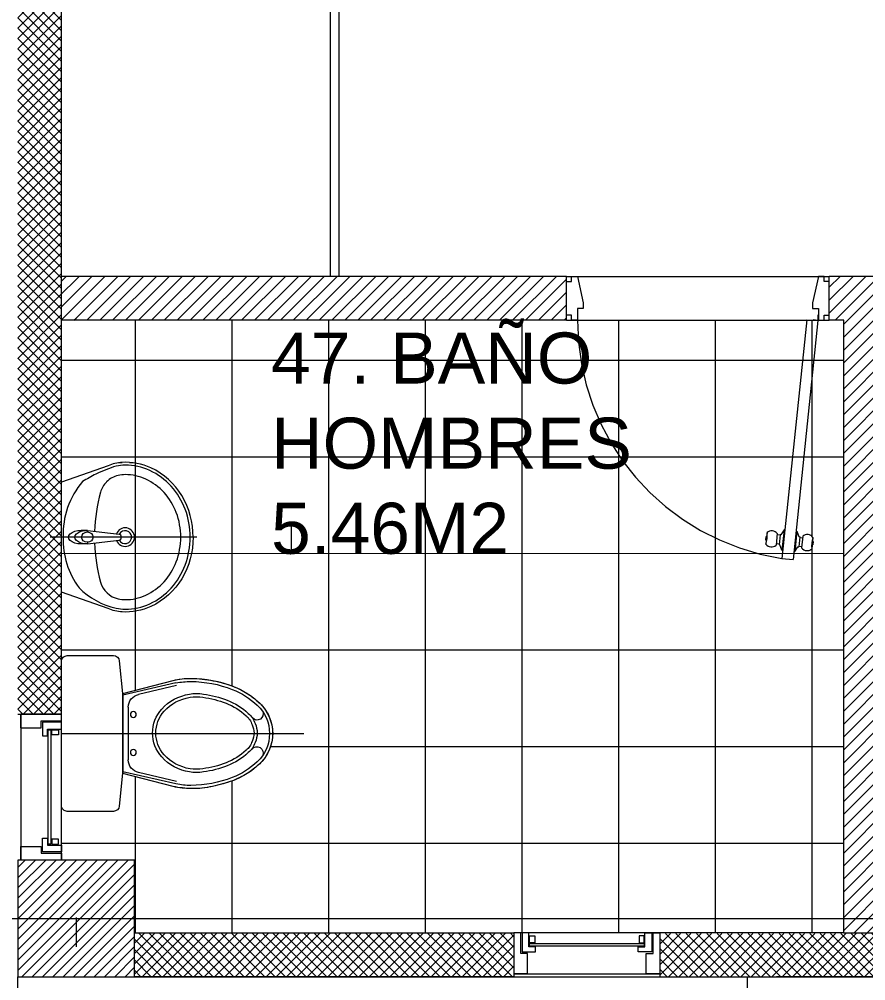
# Model space of a CAD drawing. Extents: x 98839 to 99031, y 101876 to 101926.
# Drawn here: x 98870.963 to 98873.863, y 101884.742 to 101888.037 of the extents above; entities that cross this region are included whole.
import ezdxf

# ---------------------------------------------------------------- set-up
doc = ezdxf.new("R2010")
doc.units = 0
doc.header["$LTSCALE"] = 8
doc.header["$MEASUREMENT"] = 0
for name, pattern in [('DASHDOTX2', [2, 1, -0.5, 0, -0.5]), ('DOT', [0.25, 0, -0.25]), ('HIDDEN', [0.375, 0.25, -0.125])]:
    doc.linetypes.add(name, pattern=pattern)
doc.layers.get('0').update_dxf_attribs({"linetype": 'CONTINUOUS', "lineweight": 9})
for name, color, linetype, lineweight in [('5- 0.18 (muebles fijos)', 3, 'CONTINUOUS', 18), ('A_ACHU-1', 253, 'CONTINUOUS', 0), ('A_CARP-MAD', 46, 'CONTINUOUS', 18), ('A_CARP-MET', 126, 'CONTINUOUS', 18), ('A_CLRA-YESO', 71, 'CONTINUOUS', 18), ('A_COLS', 1, 'CONTINUOUS', 20), ('A_EJES', 75, 'DASHDOTX2', 5), ('A_EJES-APAR', 75, 'DASHDOTX2', 5), ('A_MUEB-ACHU', 8, 'CONTINUOUS', 9), ('A_MUEB-FIJO', 3, 'CONTINUOUS', 15), ('A_MUEB-PANL', 52, 'CONTINUOUS', 18), ('A_MURO', 7, 'CONTINUOUS', 20), ('A_PISO-ACHU', 251, 'CONTINUOUS', 0), ('A_PISO-GRAN', 250, 'CONTINUOUS', 0), ('A_PROY', 16, 'HIDDEN', 5), ('A_PUER', 134, 'CONTINUOUS', 18), ('A_TEXT', 154, 'CONTINUOUS', 0), ('A_URBA-LIND', 161, 'DOT', 35), ('A_VENT', 124, 'CONTINUOUS', 18), ('MOBILIARIO', 3, 'CONTINUOUS', 15), ('MUROS', 7, 'CONTINUOUS', 5), ('PROYECCION-ALTA', 9, 'HIDDEN', 0)]:
    doc.layers.add(name, color=color, linetype=linetype, lineweight=lineweight)
doc.styles.add('DIM', font='arial.ttf')
pattern_1 = [(45, (0, 0), (-0.0176776695297, 0.0176776695297), []), (135, (0, 0), (-0.0176776695297, -0.0176776695297), [])]
pattern_2 = [(45, (0, 0), (-0.022097086912, 0.022097086912), [])]

# ---------------------------------------------------------------- blocks, each defined once
blk = doc.blocks.new('puerta mad .90mt')
at = {"layer": '5- 0.18 (muebles fijos)'}
blk.add_line((19.2271, 37.8497), (19.2271, 37.8497), dxfattribs=at)
at = {"layer": 'A_ACHU-1'}
for p, q in [((19.1201, 37.7942), (19.1213, 37.8055)), ((19.1213, 37.8055), (19.1239, 37.8052)), ((19.1227, 37.7939), (19.1254, 37.8194)), ((19.1561, 37.776), (19.1602, 37.8158)), ((19.1697, 37.8101), (19.1597, 37.8111)), ((19.1663, 37.7775), (19.1699, 37.8123)), ((19.1728, 37.812), (19.1699, 37.8123)), ((19.1836, 37.8284), (19.1728, 37.812)), ((19.1764, 37.7588), (19.1836, 37.8284)), ((19.1866, 37.8281), (19.1836, 37.8284)), ((19.1866, 37.8281), (19.1836, 37.8284)), ((19.2201, 37.7542), (19.2274, 37.8239)), ((19.2244, 37.8242), (19.2274, 37.8239)), ((19.2244, 37.8242), (19.2274, 37.8239)), ((19.2274, 37.8239), (19.2346, 37.8055)), ((19.2339, 37.7704), (19.2375, 37.8052)), ((19.2346, 37.8055), (19.2375, 37.8052)), ((19.2373, 37.803), (19.2472, 37.802)), ((19.2436, 37.7669), (19.2477, 37.8067)), ((19.2799, 37.7775), (19.2825, 37.803)), ((19.1201, 37.7942), (19.1227, 37.7939)), ((19.1212, 37.7797), (19.1227, 37.7939)), ((19.1665, 37.7796), (19.1565, 37.7807)), ((19.1692, 37.7772), (19.1663, 37.7775)), ((19.1764, 37.7588), (19.1692, 37.7772)), ((19.2201, 37.7542), (19.231, 37.7707)), ((19.231, 37.7707), (19.2339, 37.7704)), ((19.2341, 37.7726), (19.2441, 37.7715)), ((19.2784, 37.7632), (19.2799, 37.7775)), ((19.2825, 37.7772), (19.2799, 37.7775)), ((19.2837, 37.7885), (19.2811, 37.7888)), ((19.2825, 37.7772), (19.2837, 37.7885)), ((19.1794, 37.7585), (19.1764, 37.7588)), ((19.2172, 37.7546), (19.2201, 37.7542)), ((19.1036, 37.0174), (19.1022, 37.0174)), ((19.1037, 37.0339), (19.1036, 37.0174)), ((19.1037, 37.0339), (19.1042, 37.0389)), ((19.1039, 37.0359), (19.1203, 37.0345)), ((19.104, 37.0369), (19.113, 37.0361)), ((19.1204, 37.0355), (19.1203, 37.0345))]:
    blk.add_line(p, q, dxfattribs=at)
blk.add_circle((19.1038, 37.0354), 0.00188, dxfattribs=at)
for centre, radius, start, end in [((19.0316, 37.8091), 0.0943, 341.7974, 6.2752), ((19.1411, 37.801), 0.0242, 37.6391, 130.4335), ((19.2634, 37.7883), 0.0242, 37.6391, 130.4335), ((19.3722, 37.7736), 0.0943, 161.7974, 186.2752), ((19.1404, 37.7944), 0.0242, 217.6391, 310.4335), ((19.2627, 37.7816), 0.0242, 217.6391, 310.4335), ((19.1038, 37.0354), 0.000938, 85, 265), ((19.1038, 37.0354), 0.000937, 265, 85)]:
    blk.add_arc(centre, radius, start, end, dxfattribs=at)
at = {"layer": 'A_CARP-MAD'}
for points in [[(19.0653, 36.9024), (19.0823, 36.9024), (19.0823, 36.8854), (19.1023, 36.8854), (19.1223, 36.9754), (19.1223, 36.9954), (19.1023, 36.9954), (19.1023, 37.0354), (19.0823, 37.0354), (19.0823, 37.0184), (19.0653, 37.0184)], [(19.9653, 36.9024), (19.9483, 36.9024), (19.9483, 36.8854), (19.9283, 36.8854), (19.9083, 36.9754), (19.9083, 36.9954), (19.9283, 36.9954), (19.9283, 37.0354), (19.9483, 37.0354), (19.9483, 37.0184), (19.9653, 37.0184)]]:
    blk.add_lwpolyline(points, close=True, dxfattribs=at)
at = {"layer": 'A_PROY'}
blk.add_arc((19.1008, 37.0343), 0.8276, 0.0783, 81.2006, dxfattribs=at)
at = {"layer": 'A_PUER'}
for p, q in [((19.104, 37.0369), (19.1895, 37.8555)), ((19.1418, 37.0336), (19.2274, 37.8522)), ((19.2274, 37.8522), (19.1895, 37.8555)), ((19.1418, 37.0336), (19.104, 37.0369))]:
    blk.add_line(p, q, dxfattribs=at)
blk = doc.blocks.new('*U792')
at = {"layer": 'A_CARP-MAD'}
blk.add_lwpolyline([(0.1397, -0.0466), (0.0701, -0.0466), (0.0701, -0.0232), (0, -0.0232), (0, 0), (0.1397, 0)], dxfattribs=at)
for points in [[(0, -0.0279), (0.0652, -0.0279), (0.0652, -0.0744), (0.0479, -0.0744), (0.0479, -0.0511), (0, -0.0511)], [(0, -0.0279), (0.0652, -0.0279), (0.0652, -0.0744), (0.0479, -0.0744), (0.0479, -0.0511), (0, -0.0511)], [(0.0333, -0.0713), (0.0333, -0.0538), (0.0104, -0.0538), (0.0104, -0.0713)], [(0, -0.4721), (0.0652, -0.4721), (0.0652, -0.4256), (0.0479, -0.4256), (0.0479, -0.4489), (0, -0.4489)], [(0, -0.4768), (0, -0.5), (0.1397, -0.5), (0.1397, -0.4534), (0.0701, -0.4534), (0.0701, -0.4768)], [(0.0333, -0.4287), (0.0333, -0.4462), (0.0104, -0.4462), (0.0104, -0.4287)]]:
    blk.add_lwpolyline(points, close=True, dxfattribs=at)
at = {"layer": 'A_CARP-MET'}
blk.add_line((0.1397, -0.0466), (0.1397, 0), dxfattribs=at)
blk.add_lwpolyline([(0.0333, -0.0713), (0.0333, -0.0538), (0.0104, -0.0538), (0.0104, -0.0713)], close=True, dxfattribs=at)
at = {"layer": 'A_VENT'}
for p, q in [((0, -0.5), (0, 0)), ((0.1397, 0), (0.1397, -0.5))]:
    blk.add_line(p, q, dxfattribs=at)
blk.add_lwpolyline([(0.0361, -0.0538), (0.0361, -0.4462), (0.0454, -0.4462), (0.0454, -0.0538)], close=True, dxfattribs=at)
blk = doc.blocks.new('griferia lavamanos planta')
at = {"layer": 'A_MUEB-FIJO'}
for p, q in [((-0.0092, 0.0076), (-0.0305, 0.0076)), ((-0.0092, 0.0076), (-0.0092, 0.0021)), ((-0.0092, 0.0076), (0.0994, -0.0055)), ((-0.0092, -0.0389), (0.0994, -0.0258)), ((-0.0092, -0.0389), (-0.0306, -0.0389)), ((-0.0092, -0.0334), (-0.0092, -0.0389))]:
    blk.add_line(p, q, dxfattribs=at)
blk.add_arc((0.0965, -0.0157), 0.0105, 285.8239, 74.1761, dxfattribs=at)
at = {"layer": 'A_MUEB-FIJO', "extrusion": (0, 0, -1)}
for centre in [(-0.0305, -0.0157), (-0.0092, -0.0157)]:
    blk.add_ellipse(centre, major_axis=(-0.0433, 0), ratio=0.536655, start_param=4.711716, end_param=7.854654, dxfattribs=at)
at = {"layer": 'A_MUEB-FIJO'}
blk.add_ellipse((-0.0092, -0.0157), major_axis=(-0.0196, 0), ratio=0.90251, dxfattribs=at)
blk = doc.blocks.new('lavamanos fluxometro NUEVO de colgar')
at = {"layer": 'A_EJES-APAR'}
blk.add_line((0, -0.5529), (0, -0.0503), dxfattribs=at)
at = {"layer": 'A_MUEB-ACHU'}
for points in [[(-0.0201, -0.2028, 0.058386), (-0.1541, -0.2233, 0.279321), (-0.2116, -0.2839, 0.053416), (-0.2142, -0.3078, 0.107904), (-0.1987, -0.3784, 0.101905), (-0.1526, -0.4413, 0.094429), (-0.0841, -0.483, 0.089747), (0, -0.4982, 0.089747), (0.0841, -0.483, 0.094429), (0.1526, -0.4413, 0.101905), (0.1987, -0.3784, 0.107904), (0.2142, -0.3078, 0.053416), (0.2116, -0.2839, 0.145409), (0.1895, -0.2437)], [(0.1889, -0.2442, 0.14211), (0.154, -0.2233, 0.058332), (0.0201, -0.2028, 0.058332)]]:
    blk.add_lwpolyline(points, format="xyb", dxfattribs=at)
for radius, start, end in [(0.0319, 110.263, 69.737), (0.0223, 116.1236, 63.8764)]:
    blk.add_arc((0, -0.3078), radius, start, end, dxfattribs=at)
at = {"layer": 'A_MUEB-FIJO'}
for p, q in [((-0.2447, -0.2491), (-0.1889, -0.0896)), ((0.2447, -0.2491), (0.1889, -0.0896))]:
    blk.add_line(p, q, dxfattribs=at)
for points in [[(0, -0.0951, 0.167625), (-0.1736, -0.1497, 0.142025), (-0.2434, -0.277, 0.053416), (-0.2467, -0.3078, 0.107904), (-0.2283, -0.392, 0.101905), (-0.1744, -0.4655, 0.094429), (-0.0955, -0.5134, 0.089747), (0, -0.5307, 0.089747), (0.0955, -0.5134, 0.094429), (0.1744, -0.4655, 0.101905), (0.2283, -0.392, 0.107904), (0.2467, -0.3078, 0.053416), (0.2434, -0.277, 0.041696), (0.2163, -0.2078)], [(0.2162, -0.2078, 0.023881), (0.1902, -0.1618, 0.186733), (0, -0.0951, 0.164325)], [(0, -0.5407, -0.135313), (-0.1423, -0.5018, -0.151013), (-0.2374, -0.3962, -0.120701), (-0.2564, -0.2976, -0.085647), (-0.2447, -0.2491)], [(0, -0.5407, 0.135313), (0.1423, -0.5018, 0.151013), (0.2374, -0.3962, 0.120701), (0.2564, -0.2976, 0.085647), (0.2447, -0.2491)]]:
    blk.add_lwpolyline(points, format="xyb", dxfattribs=at)
blk.add_lwpolyline([(-0.1889, -0.0896), (0.1889, -0.0896)], dxfattribs=at)
at = {"layer": 'A_COLS', "rotation": 270}
blk.add_blockref('griferia lavamanos planta', (0.0157, -0.1875), dxfattribs=at)
blk = doc.blocks.new('*U476')
at = {"layer": 'A_PISO-ACHU'}
blk.add_line((-0.1588, 0), (-0.2391, 0), dxfattribs=at)
blk.add_wipeout([(-0.3879, 0.7874), (-0.01, 0.7874), (0.0458, 0.6279), (0.0556, 0.5945), (0.0556, 0.5391), (0.0435, 0.4929), (0.0245, 0.455), (0.0009, 0.4231), (-0.0217, 0.4006), (-0.0627, 0.3717), (-0.1018, 0.3537), (-0.1578, 0.3393), (-0.1892, 0.3365), (-0.1985, 0.3363), (-0.2467, 0.3404), (-0.2869, 0.3504), (-0.3264, 0.367), (-0.3481, 0.3795), (-0.3868, 0.4104), (-0.4078, 0.434), (-0.4299, 0.4679), (-0.45, 0.5205), (-0.4554, 0.5606), (-0.4533, 0.5961), (-0.4466, 0.6207), (-0.4268, 0.6762), (-0.4189, 0.6989)]).dxf.layer = 'A_MUEB-FIJO'
at = {"layer": 'A_MUEB-FIJO', "rotation": 359.999999999987}
blk.add_blockref('lavamanos fluxometro NUEVO de colgar', (-0.199, 0.877), dxfattribs=at)
blk = doc.blocks.new('sanitario convencional planta')
blk.add_wipeout([(-0.247, 0), (0.2384, 0), (0.2576, -0.003), (0.2656, -0.0126), (0.267, -0.0343), (0.267, -0.1781), (0.2618, -0.1915), (0.249, -0.198), (0.237, -0.1991), (0.137, -0.2102), (0.1848, -0.3974), (0.1884, -0.4347), (0.1881, -0.4735), (0.1792, -0.5288), (0.1676, -0.5707), (0.1557, -0.6024), (0.1341, -0.6407), (0.1156, -0.6654), (0.0688, -0.7058), (0.0289, -0.7204), (0, -0.7234), (-0.0318, -0.7197), (-0.0745, -0.7027), (-0.0978, -0.6849), (-0.1296, -0.6475), (-0.1519, -0.6097), (-0.1683, -0.5693), (-0.1787, -0.5313), (-0.1861, -0.486), (-0.1884, -0.4271), (-0.1731, -0.3491), (-0.137, -0.2102), (-0.2398, -0.1989), (-0.2539, -0.1968), (-0.2635, -0.1894), (-0.267, -0.1781), (-0.267, -0.02), (-0.2639, -0.0093), (-0.2526, -0.0008)]).dxf.layer = 'MOBILIARIO'
at = {"layer": 'MOBILIARIO'}
for p, q in [((0, 0), (0, -0.8303)), ((-0.137, -0.2102), (-0.1818, -0.383)), ((-0.173, -0.3922), (-0.1318, -0.2102)), ((-0.137, -0.2102), (0.137, -0.2102)), ((0.125, -0.2102), (-0.125, -0.2102)), ((-0.0905, -0.2288), (0.0905, -0.2288)), ((0.173, -0.3922), (0.1318, -0.2102)), ((-0.1643, -0.394), (-0.1339, -0.2642)), ((0.1643, -0.394), (0.1339, -0.2642))]:
    blk.add_line(p, q, dxfattribs=at)
blk.add_lwpolyline([(0.247, 0), (-0.247, 0, 0.414214), (-0.267, -0.02), (-0.267, -0.1781, 0.385714), (-0.249, -0.198), (-0.125, -0.2102), (-0.137, -0.2102), (-0.1818, -0.383, 0.075478), (-0.1882, -0.4633, 0.03871), (-0.177, -0.5382, 0.043116), (-0.1592, -0.5933, 0.05095), (-0.1296, -0.6475, 0.051053), (-0.0978, -0.6849, 0.086604), (-0.0605, -0.71, 0.061763), (-0.0224, -0.7216, 0.08632), (0.0224, -0.7216, 0.089224), (0.0743, -0.7027, 0.08292), (0.1074, -0.6751, 0.030058), (0.1371, -0.6363, 0.064909), (0.162, -0.5862, 0.02795), (0.1816, -0.5173, 0.059134), (0.1888, -0.4469, 0.046588), (0.1818, -0.383), (0.137, -0.2102), (0.125, -0.2102), (0.249, -0.198, 0.385714), (0.267, -0.1781), (0.267, -0.02, 0.414214), (0.247, 0)], format="xyb", close=True, dxfattribs=at)
for centre in [(-0.065, -0.2462), (0.065, -0.2462)]:
    blk.add_circle(centre, 0.01, dxfattribs=at)
for centre, radius, start, end in [((-0.0905, -0.2731), 0.0443, 90, 168.2955), ((0.0905, -0.2731), 0.0443, 11.7045, 90), ((-0.0011, -0.4348), 0.1229, 90.22, 132.0881), ((-0.0011, -0.4348), 0.1118, 90.22, 132.1143), ((-0.002, -0.4348), 0.1118, 47.8857, 89.78), ((-0.002, -0.4348), 0.1229, 47.9119, 89.78), ((0.0211, -0.4616), 0.1576, 131.5556, 171.5984), ((0.0211, -0.4616), 0.1466, 131.5355, 171.6682), ((-0.0242, -0.4616), 0.1466, 8.3318, 48.4645), ((-0.0242, -0.4616), 0.1576, 8.4016, 48.4444), ((0.073, -0.4432), 0.2619, 166.7026, 180), ((0.073, -0.4432), 0.2512, 168.2955, 180), ((-0.073, -0.4432), 0.2512, 0, 11.7045), ((-0.073, -0.4432), 0.2619, 0, 13.2974), ((0.2208, -0.4403), 0.4097, 180.4, 201.2568), ((0.2208, -0.4403), 0.399, 180.4107, 201.2568), ((-0.0012, -0.4627), 0.1358, 169.7483, 190.0458), ((-0.0012, -0.4627), 0.1248, 169.6666, 190.1778), ((-0.0019, -0.4627), 0.1248, 349.8222, 10.3334), ((-0.0019, -0.4627), 0.1358, 349.9542, 10.2517), ((-0.2208, -0.4403), 0.399, 338.7432, 359.5893), ((-0.2208, -0.4403), 0.4097, 338.7432, 359.6), ((0.1871, -0.4467), 0.3244, 187.0265, 201.9681), ((0.1871, -0.4467), 0.3133, 186.9727, 201.9889), ((-0.1902, -0.4467), 0.3133, 338.0111, 353.0273), ((-0.1902, -0.4467), 0.3244, 338.0319, 352.9735), ((0.0968, -0.4885), 0.2767, 201.2568, 223.2845), ((0.0968, -0.4885), 0.266, 201.2568, 223.2845), ((0.0871, -0.4918), 0.2149, 200.788, 223.4696), ((0.0871, -0.4918), 0.2038, 200.7562, 223.6176), ((-0.0902, -0.4918), 0.2038, 316.3824, 339.2438), ((-0.0902, -0.4918), 0.2149, 316.5304, 339.212), ((-0.0968, -0.4885), 0.266, 316.7155, 338.7432), ((-0.0968, -0.4885), 0.2767, 316.7155, 338.7432), ((-0.0669, -0.6701), 0.021, 245.9843, 49.3463), ((-0.0141, -0.5966), 0.0696, 218.1678, 253.4343), ((-0.0141, -0.5966), 0.0586, 217.6826, 254.1454), ((-0.0001, -0.5878), 0.0718, 245.2602, 268.9719), ((-0.003, -0.5878), 0.0718, 271.0281, 294.7398), ((0.011, -0.5966), 0.0586, 285.8546, 322.3174), ((0.011, -0.5966), 0.0696, 286.5657, 321.8322), ((0.0672, -0.6689), 0.022, 130.1469, 291.7919), ((0, -0.5797), 0.1436, 223.2845, 270), ((0, -0.5797), 0.133, 223.2845, 270), ((-0.0001, -0.5878), 0.0828, 245.849, 268.9719), ((-0.003, -0.5878), 0.0828, 271.0281, 294.151), ((0, -0.5797), 0.133, 270, 316.7155), ((0, -0.5797), 0.1436, 270, 316.7155)]:
    blk.add_arc(centre, radius, start, end, dxfattribs=at)

msp = doc.modelspace()

# ---------------------------------------------------------------- hatches: boundary and pattern name
at = {"layer": 'A_CLRA-YESO', "true_color": 0xd10000}
h = msp.add_hatch(dxfattribs=at)
h.set_pattern_fill('ANSI37', color=12, scale=0.2)
h.set_pattern_definition(pattern_1)
h.paths.add_polyline_path([(98872.0581, 101892.7054), (98871.1081, 101892.7054), (98871.1081, 101895.5993), (98870.9581, 101895.5993), (98870.9581, 101892.5554), (98872.0581, 101892.5554)])
h.paths.add_polyline_path([(98877.2334, 101895.8494), (98877.2334, 101895.9994), (98875.8331, 101895.9994), (98875.8331, 101895.8494)])
h.paths.add_polyline_path([(98874.3701, 101895.9994), (98874.3701, 101895.8494), (98875.4331, 101895.8494), (98875.4331, 101895.9994)])
h.paths.add_polyline_path([(98872.3701, 101895.8494), (98872.3701, 101895.9994), (98871.3581, 101895.9994), (98871.3581, 101895.8494)])
h.paths.add_polyline_path([(98870.9581, 101885.6554), (98871.1081, 101885.6554), (98871.1081, 101887.1554), (98871.1081, 101890.7054), (98872.0581, 101890.7054), (98872.0581, 101890.8554), (98870.9581, 101890.8554)])
at = {"layer": 'A_CLRA-YESO', "true_color": 0x57ad00}
h = msp.add_hatch(dxfattribs=at)
h.set_pattern_fill('ANSI31', color=74, scale=0.25)
h.set_pattern_definition(pattern_2)
h.paths.add_polyline_path([(98871.1581, 101887.1554), (98871.1081, 101887.1554), (98871.1081, 101887.0054), (98871.1581, 101887.0054)])
h = msp.add_hatch(dxfattribs=at)
h.set_pattern_fill('ANSI31', color=74, scale=0.25)
h.set_pattern_definition(pattern_2)
h.paths.add_polyline_path([(98872.8384, 101887.1554), (98871.1581, 101887.1554), (98871.1581, 101887.0054), (98872.8384, 101887.0054)])
h = msp.add_hatch(dxfattribs=at)
h.set_pattern_fill('ANSI31', color=74, scale=0.25)
h.set_pattern_definition(pattern_2)
h.paths.add_polyline_path([(98873.9384, 101887.1554), (98873.7384, 101887.1554), (98873.7384, 101887.0054), (98873.7884, 101887.0054), (98873.7884, 101886.4508), (98873.7884, 101886.4508), (98873.7884, 101886.073), (98873.7884, 101884.9054), (98873.9384, 101884.9054)])
at = {"layer": 'A_CLRA-YESO', "true_color": 0xd10000}
h = msp.add_hatch(dxfattribs=at)
h.set_pattern_fill('ANSI37', color=12, scale=0.2)
h.set_pattern_definition(pattern_1)
h.paths.add_polyline_path([(98872.6581, 101884.9054), (98871.3581, 101884.9031), (98871.3581, 101884.7554), (98872.6581, 101884.7554)])
h.paths.add_polyline_path([(98879.7847, 101884.9031), (98878.74, 101884.9031), (98878.74, 101884.7554), (98879.7847, 101884.7554)])
h.paths.add_polyline_path([(98880.6847, 101884.9031), (98880.2847, 101884.9031), (98880.2847, 101884.7554), (98880.6847, 101884.7554)])
h.paths.add_polyline_path([(98883.5597, 101884.9031), (98881.4847, 101884.9031), (98881.4847, 101884.7554), (98883.5597, 101884.7554)])
h.paths.add_polyline_path([(98884.7097, 101884.9031), (98884.5597, 101884.9031), (98884.5597, 101884.7554), (98884.7097, 101884.7554)])
h.paths.add_polyline_path([(98887.9597, 101884.9031), (98887.2597, 101884.9031), (98887.2597, 101884.7554), (98887.2597, 101884.7554), (98887.9597, 101884.7554)])
h.paths.add_polyline_path([(98888.5597, 101884.9031), (98887.9597, 101884.9031), (98887.9597, 101884.7554), (98888.5597, 101884.7554)])
h.paths.add_polyline_path([(98874.3081, 101884.7554), (98874.3081, 101884.9031), (98873.1581, 101884.9031), (98873.1581, 101884.7554)])
h.paths.add_polyline_path([(98874.8081, 101884.9031), (98874.8081, 101884.7554), (98875.4331, 101884.7554), (98875.4331, 101884.9031)])
h.paths.add_polyline_path([(98876.4589, 101884.7554), (98876.4589, 101884.9031), (98875.8331, 101884.9031), (98875.8331, 101884.7554)])
h.paths.add_polyline_path([(98876.9589, 101884.9031), (98876.9589, 101884.7554), (98878.24, 101884.7554), (98878.24, 101884.9031)])
at = {"layer": 'A_PISO-ACHU'}
h = msp.add_hatch(dxfattribs=at)
h.set_pattern_fill('ANSI31', color=256, scale=0.2)
h.set_pattern_definition([(45, (-164.107538, 0), (-0.0176776695297, 0.0176776695297), [])])
h.paths.add_polyline_path([(98875.4331, 101885.1555), (98875.4331, 101884.7555), (98875.8331, 101884.7555), (98875.8331, 101885.1555)])
h.paths.add_polyline_path([(98870.9581, 101885.1554), (98870.9581, 101884.7554), (98871.3581, 101884.7554), (98871.3581, 101885.1554)])
h.paths.add_polyline_path([(98880.6847, 101885.1555), (98880.6847, 101884.7555), (98881.0847, 101884.7555), (98881.0847, 101885.1555)])
h.paths.add_polyline_path([(98881.0847, 101885.1555), (98881.0847, 101884.7555), (98881.4847, 101884.7555), (98881.4847, 101885.1555)])

# ---------------------------------------------------------------- linework, layer by layer
at = {"layer": 'A_COLS'}
msp.add_lwpolyline([(98870.9581, 101885.1554), (98870.9581, 101884.7554), (98871.3581, 101884.7554), (98871.3581, 101885.1554)], close=True, dxfattribs=at)
at = {"layer": 'A_EJES'}
for p, q in [((98871.1581, 101896.958), (98871.1581, 101881.9952)), ((98866.8844, 101884.9554), (98894.6808, 101884.9554))]:
    msp.add_line(p, q, dxfattribs=at)
at = {"layer": 'A_MUEB-PANL', "lineweight": 9}
for p, q in [((98872.0281, 101890.7054), (98872.0281, 101887.1554)), ((98872.0581, 101890.7054), (98872.0581, 101887.1554))]:
    msp.add_line(p, q, dxfattribs=at)
at = {"layer": 'A_MURO'}
for p, q in [((98871.1081, 101887.0054), (98871.1081, 101890.7054)), ((98872.8384, 101887.1554), (98871.1081, 101887.1554)), ((98873.9384, 101887.1554), (98873.7384, 101887.1554)), ((98872.8384, 101887.0054), (98871.1081, 101887.0054)), ((98871.1081, 101885.6554), (98871.1081, 101887.0054)), ((98873.7884, 101887.0054), (98873.7384, 101887.0054)), ((98873.7884, 101884.9054), (98873.7884, 101887.0054)), ((98870.9581, 101885.6554), (98871.1081, 101885.6554))]:
    msp.add_line(p, q, dxfattribs=at)
for points in [[(98871.3581, 101884.9054), (98872.5233, 101884.9054)], [(98872.5233, 101884.9054), (98872.6581, 101884.9054), (98872.6581, 101884.7554), (98871.3581, 101884.7554)], [(98873.7884, 101884.9054), (98873.1581, 101884.9054), (98873.1581, 101884.7554), (98874.3081, 101884.7554)], [(98873.7884, 101884.9054), (98874.3081, 101884.9054), (98874.3081, 101884.7554), (98873.5581, 101884.7554)]]:
    msp.add_lwpolyline(points, dxfattribs=at)
at = {"layer": 'A_PISO-GRAN'}
msp.add_lwpolyline([(98890.5847, 101884.7554), (98890.5847, 101882.0054), (98882.1598, 101882.0048), (98882.1598, 101883.6554), (98870.9582, 101883.6555), (98870.9582, 101884.7554)], close=True, dxfattribs=at)
msp.add_lwpolyline([(98873.4585, 101883.6555), (98873.4585, 101884.7554)], dxfattribs=at)
at = {"layer": 'A_URBA-LIND', "ltscale": 0.5}
msp.add_line((98871.1082, 101883.8054), (98871.1082, 101884.7554), dxfattribs=at)
at = {"layer": 'MUROS'}
for p, q in [((98872.8384, 101887.0054), (98872.8384, 101887.1554)), ((98873.7384, 101887.0054), (98873.7384, 101887.1554))]:
    msp.add_line(p, q, dxfattribs=at)
at = {"layer": 'PROYECCION-ALTA'}
for p, q in [((98872.8384, 101887.1554), (98873.7384, 101887.1554)), ((98872.8384, 101887.0054), (98873.7384, 101887.0054))]:
    msp.add_line(p, q, dxfattribs=at)

# ---------------------------------------------------------------- block references
at = {"layer": 'A_PUER', "rotation": 180}
msp.add_blockref('puerta mad .90mt', (98892.8037, 101924.0408), dxfattribs=at)
at = {"layer": 'A_VENT', "xscale": -1}
msp.add_blockref('*U792', (98871.1081, 101885.6554), dxfattribs=at)
at = {"layer": 'A_VENT', "xscale": -1, "rotation": 90}
msp.add_blockref('*U792', (98872.6581, 101884.9054), dxfattribs=at)

# ---------------------------------------------------------------- next in the draw order: block references
at = {"rotation": 90.00000000000001}
msp.add_blockref('*U476', (98871.8955, 101886.4609), dxfattribs=at)

# ---------------------------------------------------------------- next in the draw order: hatches: boundary and pattern name
at = {"layer": 'A_PISO-ACHU'}
h = msp.add_hatch(dxfattribs=at)
h.set_pattern_fill('NET', color=256, scale=2.65, angle=360)
h.set_pattern_definition([(0, (-164.10754, -3e-11), (8e-17, 0.33125), []), (90, (-164.10754, -3e-11), (-0.33125, 1e-16), [])])
h.paths.add_polyline_path([(98873.7884, 101887.0054), (98871.1081, 101887.0054), (98871.1081, 101884.9054), (98873.7884, 101884.9054)])
h.paths.add_polyline_path([(98873.6244, 101886.2823), (98873.6274, 101886.282), (98873.6346, 101886.2637), (98873.6375, 101886.2634), (98873.6472, 101886.2602), (98873.6477, 101886.2648, -0.428571), (98873.6825, 101886.2612), (98873.681, 101886.2469), (98873.6836, 101886.2467), (98873.6825, 101886.2354), (98873.6798, 101886.2357), (98873.6783, 101886.2214, -0.428571), (98873.6435, 101886.225), (98873.644, 101886.2297), (98873.6341, 101886.2307), (98873.6338, 101886.2286), (98873.6309, 101886.2289), (98873.6201, 101886.2124), (98873.6171, 101886.2127)], flags=16)
h.paths.add_polyline_path([(98871.3183, 101885.7209), (98871.5004, 101885.7621, -0.051115), (98871.5513, 101885.7674, -0.09121), (98871.6931, 101885.7402, -0.096411), (98871.7791, 101885.686, -0.206705), (98871.8209, 101885.5891, -0.206705), (98871.7791, 101885.4923, -0.096411), (98871.6931, 101885.438, -0.09121), (98871.5513, 101885.4109, -0.051115), (98871.5004, 101885.4161), (98871.3183, 101885.4574)], flags=16)
h.paths.add_polyline_path([(98871.7715, 101885.6231, -0.101237), (98871.7787, 101885.5907, -0.101237), (98871.7715, 101885.5583, -0.155105), (98871.7478, 101885.5234, -0.099291), (98871.6762, 101885.4785, -0.065287), (98871.5945, 101885.4573, -0.088797), (98871.5467, 101885.4574, -0.176519), (98871.4518, 101885.5088, -0.184744), (98871.4201, 101885.5907, -0.184744), (98871.4518, 101885.6726, -0.176519), (98871.5467, 101885.7239, -0.088797), (98871.5945, 101885.724, -0.065287), (98871.6762, 101885.7029, -0.099291), (98871.7478, 101885.6579, -0.155105)], flags=0)
h.paths.add_polyline_path([(98871.7611, 101885.6192, -0.103135), (98871.7677, 101885.5907, -0.103135), (98871.7611, 101885.5621, -0.160455), (98871.7406, 101885.5318, -0.100084), (98871.6722, 101885.4887, -0.065615), (98871.5929, 101885.4683, -0.089736), (98871.5485, 101885.4683, -0.176924), (98871.46, 101885.5162, -0.184862), (98871.4311, 101885.5907, -0.184666), (98871.46, 101885.6652, -0.176924), (98871.5485, 101885.713, -0.089736), (98871.5929, 101885.7131, -0.065615), (98871.6722, 101885.6926, -0.100084), (98871.7406, 101885.6496, -0.160455)], flags=0)
h.paths.add_polyline_path([(98873.5212, 101886.2378), (98873.5227, 101886.2521), (98873.5201, 101886.2524), (98873.5212, 101886.2636), (98873.5239, 101886.2633), (98873.5254, 101886.2776, -0.428571), (98873.5602, 101886.274), (98873.5597, 101886.2693), (98873.5696, 101886.2683), (98873.5699, 101886.2704), (98873.5728, 101886.2701), (98873.5836, 101886.2866), (98873.5763, 101886.217), (98873.5691, 101886.2353), (98873.5662, 101886.2356), (98873.5565, 101886.2388), (98873.556, 101886.2342, -0.428571)], flags=16)
edge = h.paths.add_edge_path(flags=16)
edge.add_ellipse((98871.1968, 101886.3849), major_axis=(-0.0433, 0), ratio=0.536655, start_angle=-90, end_angle=89.9615, ccw=False)
edge.add_line((98871.1968, 101886.4082), (98871.1754, 101886.4082))
edge.add_ellipse((98871.1754, 101886.3849), major_axis=(-0.0433, 0), ratio=0.536655, start_angle=-90, end_angle=89.9615)
edge.add_line((98871.1754, 101886.3617), (98871.1967, 101886.3617))
edge = h.paths.add_edge_path(flags=16)
edge.add_line((98871.1968, 101886.3617), (98871.1968, 101886.3672))
edge.add_ellipse((98871.1968, 101886.3849), major_axis=(-0.0196, 0), ratio=0.90251, start_angle=269.9149, end_angle=450.0851, ccw=False)
edge.add_line((98871.1968, 101886.4026), (98871.1968, 101886.4082))
edge.add_line((98871.1968, 101886.4082), (98871.2964, 101886.3962))
edge.add_arc((98871.3263, 101886.3849), 0.0319, -159.322, 159.322, ccw=False)
edge.add_line((98871.2964, 101886.3737), (98871.1968, 101886.3617))
h.paths.add_polyline_path([(98871.3643, 101885.6541, -1), (98871.3443, 101885.6541, -1)], flags=0)
h.paths.add_polyline_path([(98871.3062, 101886.3751, 0.688807), (98871.3062, 101886.3947, -4.310265)], flags=0)
h.paths.add_polyline_path([(98871.3643, 101885.5241, -1), (98871.3443, 101885.5241, -1)], flags=0)

# ---------------------------------------------------------------- next in the draw order: texts
at = {"layer": 'A_TEXT', "insert": (98871.8261, 101886.9633), "char_height": 0.175, "width": 2.003368, "attachment_point": 1, "style": 'DIM'}
msp.add_mtext('47. BAÑO HOMBRES\\P5.46M2', dxfattribs=at)

# ---------------------------------------------------------------- next in the draw order: block references
at = {"xscale": -1, "rotation": 90}
msp.add_blockref('sanitario convencional planta', (98871.1081, 101885.5891), dxfattribs=at)

doc.saveas('drawing.dxf')
